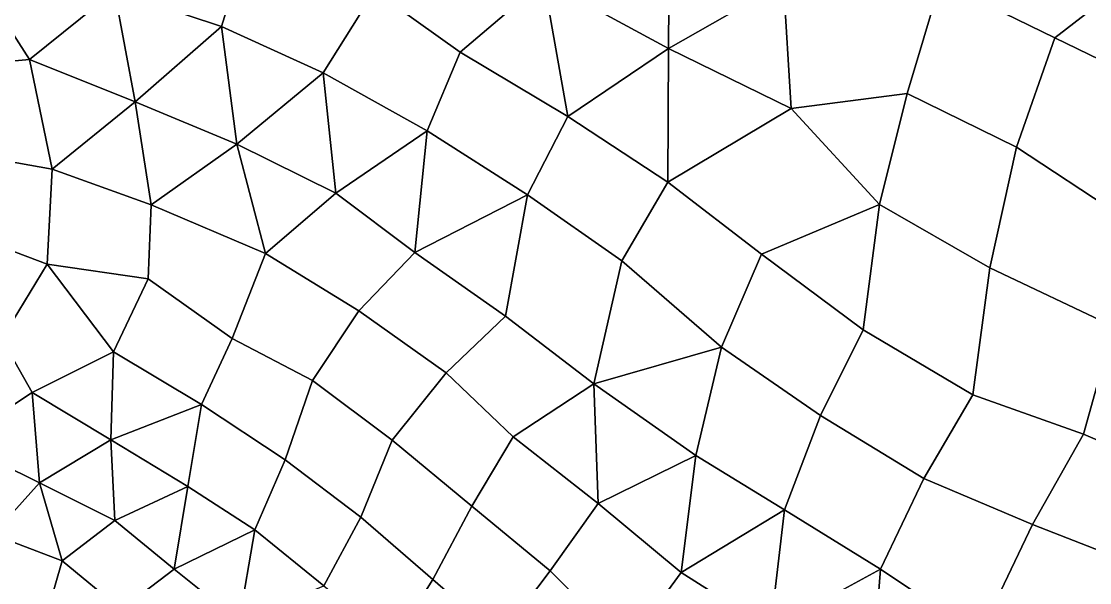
# Model space of a CAD drawing. Extents: x 391089 to 406232, y 6461839 to 6471033.
# Drawn here: x 402614.5 to 402670.4, y 6469716.5 to 6469745.9 of the extents above; entities that cross this region are included whole.
import ezdxf

# ---------------------------------------------------------------- set-up
doc = ezdxf.new("R2010")
doc.units = 0
doc.layers.add('MESH_ELEMS', color=18, linetype='CONTINUOUS')
doc.layers.add('MESH_NODES', color=18, linetype='CONTINUOUS')

msp = doc.modelspace()

# ---------------------------------------------------------------- linework, layer by layer
at = {"layer": 'MESH_ELEMS', "color": 178}
for points in [[(402626.305, 6469749.92, 1.215), (402622.125, 6469753.24, 1.173), (402619.374, 6469747.51, 1.174), (402624.97, 6469745.63, 1.202)], [(402668.586, 6469745.05, 1.255), (402674.782, 6469749.85, 1.287), (402666.656, 6469752.98, 1.222), (402662.616, 6469747.97, 1.18)], [(402612.244, 6469748.09, 1.167), (402614.931, 6469743.9, 1.209), (402619.374, 6469747.51, 1.174), (402615.586, 6469751.73, 1.14)], [(402641.849, 6469748.03, 1.296), (402648.369, 6469744.48, 1.315), (402648.424, 6469751.9, 1.296), (402641.849, 6469748.03, 1.296)], [(402648.424, 6469751.9, 1.296), (402648.369, 6469744.48, 1.315), (402654.396, 6469747.93, 1.263), (402648.424, 6469751.9, 1.296)], [(402636.95, 6469751.17, 1.272), (402632.977, 6469747.5, 1.268), (402637.462, 6469744.29, 1.294), (402641.849, 6469748.03, 1.296)], [(402632.977, 6469747.5, 1.268), (402626.305, 6469749.92, 1.215), (402624.97, 6469745.63, 1.202), (402630.306, 6469743.21, 1.262)], [(402668.586, 6469745.05, 1.255), (402675.092, 6469741.88, 1.323), (402674.782, 6469749.85, 1.287), (402668.586, 6469745.05, 1.255)], [(402614.931, 6469743.9, 1.209), (402612.244, 6469748.09, 1.167), (402609.774, 6469743.44, 1.244), (402614.931, 6469743.9, 1.209)], [(402637.462, 6469744.29, 1.294), (402643.106, 6469740.93, 1.315), (402641.849, 6469748.03, 1.296), (402637.462, 6469744.29, 1.294)], [(402648.369, 6469744.48, 1.315), (402641.849, 6469748.03, 1.296), (402643.106, 6469740.93, 1.315), (402648.369, 6469744.48, 1.315)], [(402648.369, 6469744.48, 1.315), (402654.793, 6469741.34, 1.276), (402654.396, 6469747.93, 1.263), (402648.369, 6469744.48, 1.315)], [(402654.396, 6469747.93, 1.263), (402654.793, 6469741.34, 1.276), (402660.858, 6469742.12, 1.213), (402662.616, 6469747.97, 1.18)], [(402660.858, 6469742.12, 1.213), (402666.583, 6469739.32, 1.26), (402668.586, 6469745.05, 1.255), (402662.616, 6469747.97, 1.18)], [(402620.45, 6469741.69, 1.185), (402619.374, 6469747.51, 1.174), (402614.931, 6469743.9, 1.209), (402620.45, 6469741.69, 1.185)], [(402619.374, 6469747.51, 1.174), (402620.45, 6469741.69, 1.185), (402624.97, 6469745.63, 1.202), (402619.374, 6469747.51, 1.174)], [(402630.306, 6469743.21, 1.262), (402635.734, 6469740.17, 1.288), (402637.462, 6469744.29, 1.294), (402632.977, 6469747.5, 1.268)], [(402624.97, 6469745.63, 1.202), (402620.45, 6469741.69, 1.185), (402625.779, 6469739.47, 1.203), (402624.97, 6469745.63, 1.202)], [(402625.779, 6469739.47, 1.203), (402630.306, 6469743.21, 1.262), (402624.97, 6469745.63, 1.202), (402625.779, 6469739.47, 1.203)], [(402675.092, 6469741.88, 1.323), (402668.586, 6469745.05, 1.255), (402666.583, 6469739.32, 1.26), (402671.942, 6469735.79, 1.28)], [(402648.369, 6469744.48, 1.315), (402643.106, 6469740.93, 1.315), (402648.332, 6469737.49, 1.295), (402648.369, 6469744.48, 1.315)], [(402648.369, 6469744.48, 1.315), (402648.332, 6469737.49, 1.295), (402654.793, 6469741.34, 1.276), (402648.369, 6469744.48, 1.315)], [(402614.931, 6469743.9, 1.209), (402609.774, 6469743.44, 1.244), (402611.235, 6469739.03, 1.25), (402616.113, 6469738.17, 1.203)], [(402616.113, 6469738.17, 1.203), (402620.45, 6469741.69, 1.185), (402614.931, 6469743.9, 1.209), (402616.113, 6469738.17, 1.203)], [(402643.106, 6469740.93, 1.315), (402637.462, 6469744.29, 1.294), (402635.734, 6469740.17, 1.288), (402640.998, 6469736.82, 1.282)], [(402625.779, 6469739.47, 1.203), (402630.956, 6469736.9, 1.226), (402630.306, 6469743.21, 1.262), (402625.779, 6469739.47, 1.203)], [(402630.306, 6469743.21, 1.262), (402630.956, 6469736.9, 1.226), (402635.734, 6469740.17, 1.288), (402630.306, 6469743.21, 1.262)], [(402620.45, 6469741.69, 1.185), (402616.113, 6469738.17, 1.203), (402621.289, 6469736.29, 1.167), (402620.45, 6469741.69, 1.185)], [(402625.779, 6469739.47, 1.203), (402620.45, 6469741.69, 1.185), (402621.289, 6469736.29, 1.167), (402625.779, 6469739.47, 1.203)], [(402660.858, 6469742.12, 1.213), (402654.793, 6469741.34, 1.276), (402659.413, 6469736.31, 1.258), (402660.858, 6469742.12, 1.213)], [(402666.583, 6469739.32, 1.26), (402660.858, 6469742.12, 1.213), (402659.413, 6469736.31, 1.258), (402665.185, 6469732.99, 1.238)], [(402653.243, 6469733.71, 1.263), (402659.413, 6469736.31, 1.258), (402654.793, 6469741.34, 1.276), (402648.332, 6469737.49, 1.295)], [(402640.998, 6469736.82, 1.282), (402645.932, 6469733.36, 1.253), (402648.332, 6469737.49, 1.295), (402643.106, 6469740.93, 1.315)], [(402635.088, 6469733.8, 1.221), (402635.734, 6469740.17, 1.288), (402630.956, 6469736.9, 1.226), (402635.088, 6469733.8, 1.221)], [(402635.734, 6469740.17, 1.288), (402635.088, 6469733.8, 1.221), (402640.998, 6469736.82, 1.282), (402635.734, 6469740.17, 1.288)], [(402627.285, 6469733.75, 1.175), (402625.779, 6469739.47, 1.203), (402621.289, 6469736.29, 1.167), (402627.285, 6469733.75, 1.175)], [(402625.779, 6469739.47, 1.203), (402627.285, 6469733.75, 1.175), (402630.956, 6469736.9, 1.226), (402625.779, 6469739.47, 1.203)], [(402611.505, 6469734.83, 1.248), (402615.857, 6469733.19, 1.214), (402616.113, 6469738.17, 1.203), (402611.235, 6469739.03, 1.25)], [(402671.942, 6469735.79, 1.28), (402666.583, 6469739.32, 1.26), (402665.185, 6469732.99, 1.238), (402671.668, 6469729.93, 1.255)], [(402621.289, 6469736.29, 1.167), (402616.113, 6469738.17, 1.203), (402615.857, 6469733.19, 1.214), (402621.137, 6469732.42, 1.167)], [(402653.243, 6469733.71, 1.263), (402648.332, 6469737.49, 1.295), (402645.932, 6469733.36, 1.253), (402651.147, 6469728.84, 1.217)], [(402632.168, 6469730.74, 1.158), (402635.088, 6469733.8, 1.221), (402630.956, 6469736.9, 1.226), (402627.285, 6469733.75, 1.175)], [(402640.998, 6469736.82, 1.282), (402635.088, 6469733.8, 1.221), (402639.839, 6469730.47, 1.195), (402640.998, 6469736.82, 1.282)], [(402639.839, 6469730.47, 1.195), (402644.463, 6469726.93, 1.167), (402645.932, 6469733.36, 1.253), (402640.998, 6469736.82, 1.282)], [(402627.285, 6469733.75, 1.175), (402621.289, 6469736.29, 1.167), (402621.137, 6469732.42, 1.167), (402625.54, 6469729.29, 1.142)], [(402659.413, 6469736.31, 1.258), (402653.243, 6469733.71, 1.263), (402658.561, 6469729.75, 1.211), (402659.413, 6469736.31, 1.258)], [(402658.561, 6469729.75, 1.211), (402664.303, 6469726.34, 1.204), (402665.185, 6469732.99, 1.238), (402659.413, 6469736.31, 1.258)], [(402613.483, 6469729.27, 1.243), (402615.857, 6469733.19, 1.214), (402611.505, 6469734.83, 1.248), (402609.782, 6469731.04, 1.228)], [(402632.168, 6469730.74, 1.158), (402627.285, 6469733.75, 1.175), (402625.54, 6469729.29, 1.142), (402629.735, 6469727.09, 1.097)], [(402635.088, 6469733.8, 1.221), (402632.168, 6469730.74, 1.158), (402636.739, 6469727.49, 1.13), (402639.839, 6469730.47, 1.195)], [(402645.932, 6469733.36, 1.253), (402644.463, 6469726.93, 1.167), (402651.147, 6469728.84, 1.217), (402645.932, 6469733.36, 1.253)], [(402651.147, 6469728.84, 1.217), (402656.329, 6469725.27, 1.198), (402658.561, 6469729.75, 1.211), (402653.243, 6469733.71, 1.263)], [(402613.483, 6469729.27, 1.243), (402615.064, 6469726.47, 1.225), (402619.319, 6469728.6, 1.183), (402615.857, 6469733.19, 1.214)], [(402621.137, 6469732.42, 1.167), (402615.857, 6469733.19, 1.214), (402619.319, 6469728.6, 1.183), (402621.137, 6469732.42, 1.167)], [(402671.668, 6469729.93, 1.255), (402665.185, 6469732.99, 1.238), (402664.303, 6469726.34, 1.204), (402670.087, 6469724.28, 1.243)], [(402619.319, 6469728.6, 1.183), (402623.934, 6469725.84, 1.151), (402625.54, 6469729.29, 1.142), (402621.137, 6469732.42, 1.167)], [(402636.739, 6469727.49, 1.13), (402632.168, 6469730.74, 1.158), (402629.735, 6469727.09, 1.097), (402633.902, 6469723.97, 1.063)], [(402640.25, 6469724.14, 1.118), (402644.463, 6469726.93, 1.167), (402639.839, 6469730.47, 1.195), (402636.739, 6469727.49, 1.13)], [(402678.742, 6469728.21, 1.251), (402671.668, 6469729.93, 1.255), (402670.087, 6469724.28, 1.243), (402676.309, 6469721.64, 1.229)], [(402664.303, 6469726.34, 1.204), (402658.561, 6469729.75, 1.211), (402656.329, 6469725.27, 1.198), (402661.732, 6469721.96, 1.209)], [(402615.064, 6469726.47, 1.225), (402613.483, 6469729.27, 1.243), (402609.731, 6469727.09, 1.233), (402611.151, 6469723.86, 1.273)], [(402629.735, 6469727.09, 1.097), (402625.54, 6469729.29, 1.142), (402623.934, 6469725.84, 1.151), (402628.305, 6469722.95, 1.099)], [(402644.463, 6469726.93, 1.167), (402649.81, 6469723.16, 1.226), (402651.147, 6469728.84, 1.217), (402644.463, 6469726.93, 1.167)], [(402656.329, 6469725.27, 1.198), (402651.147, 6469728.84, 1.217), (402649.81, 6469723.16, 1.226), (402654.446, 6469720.33, 1.242)], [(402619.319, 6469728.6, 1.183), (402615.064, 6469726.47, 1.225), (402619.179, 6469723.99, 1.184), (402619.319, 6469728.6, 1.183)], [(402619.319, 6469728.6, 1.183), (402619.179, 6469723.99, 1.184), (402623.934, 6469725.84, 1.151), (402619.319, 6469728.6, 1.183)], [(402633.902, 6469723.97, 1.063), (402638.085, 6469720.52, 1.146), (402640.25, 6469724.14, 1.118), (402636.739, 6469727.49, 1.13)], [(402628.305, 6469722.95, 1.099), (402632.268, 6469719.94, 1.115), (402633.902, 6469723.97, 1.063), (402629.735, 6469727.09, 1.097)], [(402640.25, 6469724.14, 1.118), (402644.699, 6469720.65, 1.223), (402644.463, 6469726.93, 1.167), (402640.25, 6469724.14, 1.118)], [(402644.463, 6469726.93, 1.167), (402644.699, 6469720.65, 1.223), (402649.81, 6469723.16, 1.226), (402644.463, 6469726.93, 1.167)], [(402615.064, 6469726.47, 1.225), (402611.151, 6469723.86, 1.273), (402615.45, 6469721.74, 1.209), (402615.064, 6469726.47, 1.225)], [(402615.064, 6469726.47, 1.225), (402615.45, 6469721.74, 1.209), (402619.179, 6469723.99, 1.184), (402615.064, 6469726.47, 1.225)], [(402667.417, 6469719.55, 1.252), (402670.087, 6469724.28, 1.243), (402664.303, 6469726.34, 1.204), (402661.732, 6469721.96, 1.209)], [(402619.179, 6469723.99, 1.184), (402623.223, 6469721.55, 1.161), (402623.934, 6469725.84, 1.151), (402619.179, 6469723.99, 1.184)], [(402628.305, 6469722.95, 1.099), (402623.934, 6469725.84, 1.151), (402623.223, 6469721.55, 1.161), (402626.725, 6469719.27, 1.154)], [(402654.446, 6469720.33, 1.242), (402659.459, 6469717.21, 1.238), (402661.732, 6469721.96, 1.209), (402656.329, 6469725.27, 1.198)], [(402613.013, 6469719.04, 1.148), (402615.45, 6469721.74, 1.209), (402611.151, 6469723.86, 1.273), (402609.031, 6469719.49, 1.186)], [(402619.4, 6469719.76, 1.184), (402619.179, 6469723.99, 1.184), (402615.45, 6469721.74, 1.209), (402619.4, 6469719.76, 1.184)], [(402619.179, 6469723.99, 1.184), (402619.4, 6469719.76, 1.184), (402623.223, 6469721.55, 1.161), (402619.179, 6469723.99, 1.184)], [(402632.268, 6469719.94, 1.115), (402636.045, 6469716.68, 1.171), (402638.085, 6469720.52, 1.146), (402633.902, 6469723.97, 1.063)], [(402638.085, 6469720.52, 1.146), (402642.178, 6469717.13, 1.235), (402644.699, 6469720.65, 1.223), (402640.25, 6469724.14, 1.118)], [(402673.548, 6469717.16, 1.249), (402676.309, 6469721.64, 1.229), (402670.087, 6469724.28, 1.243), (402667.417, 6469719.55, 1.252)], [(402632.268, 6469719.94, 1.115), (402628.305, 6469722.95, 1.099), (402626.725, 6469719.27, 1.154), (402630.326, 6469716.34, 1.158)], [(402649.81, 6469723.16, 1.226), (402644.699, 6469720.65, 1.223), (402649.042, 6469717.04, 1.293), (402649.81, 6469723.16, 1.226)], [(402649.81, 6469723.16, 1.226), (402649.042, 6469717.04, 1.293), (402654.446, 6469720.33, 1.242), (402649.81, 6469723.16, 1.226)], [(402615.45, 6469721.74, 1.209), (402613.013, 6469719.04, 1.148), (402616.63, 6469717.66, 1.172), (402615.45, 6469721.74, 1.209)], [(402615.45, 6469721.74, 1.209), (402616.63, 6469717.66, 1.172), (402619.4, 6469719.76, 1.184), (402615.45, 6469721.74, 1.209)], [(402623.223, 6469721.55, 1.161), (402619.4, 6469719.76, 1.184), (402622.494, 6469717.21, 1.198), (402623.223, 6469721.55, 1.161)], [(402622.494, 6469717.21, 1.198), (402626.725, 6469719.27, 1.154), (402623.223, 6469721.55, 1.161), (402622.494, 6469717.21, 1.198)], [(402667.417, 6469719.55, 1.252), (402661.732, 6469721.96, 1.209), (402659.459, 6469717.21, 1.238), (402664.643, 6469713.74, 1.27)], [(402642.178, 6469717.13, 1.235), (402638.085, 6469720.52, 1.146), (402636.045, 6469716.68, 1.171), (402639.546, 6469713.63, 1.241)], [(402642.178, 6469717.13, 1.235), (402646.191, 6469713.14, 1.341), (402649.042, 6469717.04, 1.293), (402644.699, 6469720.65, 1.223)], [(402636.045, 6469716.68, 1.171), (402632.268, 6469719.94, 1.115), (402630.326, 6469716.34, 1.158), (402633.953, 6469713.37, 1.181)], [(402654.446, 6469720.33, 1.242), (402649.042, 6469717.04, 1.293), (402653.715, 6469714.07, 1.284), (402654.446, 6469720.33, 1.242)], [(402653.715, 6469714.07, 1.284), (402659.459, 6469717.21, 1.238), (402654.446, 6469720.33, 1.242), (402653.715, 6469714.07, 1.284)], [(402619.719, 6469715.11, 1.216), (402622.494, 6469717.21, 1.198), (402619.4, 6469719.76, 1.184), (402616.63, 6469717.66, 1.172)], [(402671.146, 6469712.33, 1.282), (402673.548, 6469717.16, 1.249), (402667.417, 6469719.55, 1.252), (402664.643, 6469713.74, 1.27)], [(402612.129, 6469715.34, 1.125), (402615.507, 6469713.7, 1.214), (402616.63, 6469717.66, 1.172), (402613.013, 6469719.04, 1.148)], [(402626.725, 6469719.27, 1.154), (402622.494, 6469717.21, 1.198), (402625.894, 6469714.5, 1.224), (402626.725, 6469719.27, 1.154)], [(402626.725, 6469719.27, 1.154), (402625.894, 6469714.5, 1.224), (402630.326, 6469716.34, 1.158), (402626.725, 6469719.27, 1.154)], [(402619.719, 6469715.11, 1.216), (402616.63, 6469717.66, 1.172), (402615.507, 6469713.7, 1.214), (402618.592, 6469711.94, 1.297)], [(402622.809, 6469712.56, 1.269), (402625.894, 6469714.5, 1.224), (402622.494, 6469717.21, 1.198), (402619.719, 6469715.11, 1.216)], [(402642.541, 6469711.1, 1.287), (402646.191, 6469713.14, 1.341), (402642.178, 6469717.13, 1.235), (402639.546, 6469713.63, 1.241)], [(402653.715, 6469714.07, 1.284), (402659.005, 6469711.19, 1.253), (402659.459, 6469717.21, 1.238), (402653.715, 6469714.07, 1.284)], [(402659.459, 6469717.21, 1.238), (402659.005, 6469711.19, 1.253), (402664.643, 6469713.74, 1.27), (402659.459, 6469717.21, 1.238)], [(402633.953, 6469713.37, 1.181), (402637.219, 6469709.42, 1.232), (402639.546, 6469713.63, 1.241), (402636.045, 6469716.68, 1.171)], [(402651.354, 6469710.84, 1.297), (402653.715, 6469714.07, 1.284), (402649.042, 6469717.04, 1.293), (402646.191, 6469713.14, 1.341)]]:
    msp.add_3dface(points, dxfattribs=at)
at = {"layer": 'MESH_NODES', "color": 18}
for p in [(402624.97, 6469745.63, 1.202), (402668.586, 6469745.05, 1.255), (402648.369, 6469744.48, 1.315), (402614.931, 6469743.9, 1.209), (402637.462, 6469744.29, 1.294), (402630.306, 6469743.21, 1.262), (402620.45, 6469741.69, 1.185), (402660.858, 6469742.12, 1.213), (402654.793, 6469741.34, 1.276), (402643.106, 6469740.93, 1.315), (402635.734, 6469740.17, 1.288), (402625.779, 6469739.47, 1.203), (402666.583, 6469739.32, 1.26), (402616.113, 6469738.17, 1.203), (402648.332, 6469737.49, 1.295), (402630.956, 6469736.9, 1.226), (402640.998, 6469736.82, 1.282), (402621.289, 6469736.29, 1.167), (402659.413, 6469736.31, 1.258), (402627.285, 6469733.75, 1.175), (402635.088, 6469733.8, 1.221), (402645.932, 6469733.36, 1.253), (402653.243, 6469733.71, 1.263), (402615.857, 6469733.19, 1.214), (402665.185, 6469732.99, 1.238), (402621.137, 6469732.42, 1.167), (402632.168, 6469730.74, 1.158), (402639.839, 6469730.47, 1.195), (402658.561, 6469729.75, 1.211), (402625.54, 6469729.29, 1.142), (402651.147, 6469728.84, 1.217), (402619.319, 6469728.6, 1.183), (402636.739, 6469727.49, 1.13), (402629.735, 6469727.09, 1.097), (402644.463, 6469726.93, 1.167), (402615.064, 6469726.47, 1.225), (402664.303, 6469726.34, 1.204), (402623.934, 6469725.84, 1.151), (402656.329, 6469725.27, 1.198), (402619.179, 6469723.99, 1.184), (402633.902, 6469723.97, 1.063), (402640.25, 6469724.14, 1.118), (402670.087, 6469724.28, 1.243), (402628.305, 6469722.95, 1.099), (402649.81, 6469723.16, 1.226), (402615.45, 6469721.74, 1.209), (402623.223, 6469721.55, 1.161), (402661.732, 6469721.96, 1.209), (402638.085, 6469720.52, 1.146), (402644.699, 6469720.65, 1.223), (402632.268, 6469719.94, 1.115), (402654.446, 6469720.33, 1.242), (402619.4, 6469719.76, 1.184), (402667.417, 6469719.55, 1.252), (402626.725, 6469719.27, 1.154), (402616.63, 6469717.66, 1.172), (402622.494, 6469717.21, 1.198), (402642.178, 6469717.13, 1.235), (402659.459, 6469717.21, 1.238), (402636.045, 6469716.68, 1.171), (402649.042, 6469717.04, 1.293)]:
    msp.add_point(p, dxfattribs=at)

doc.saveas('drawing.dxf')
